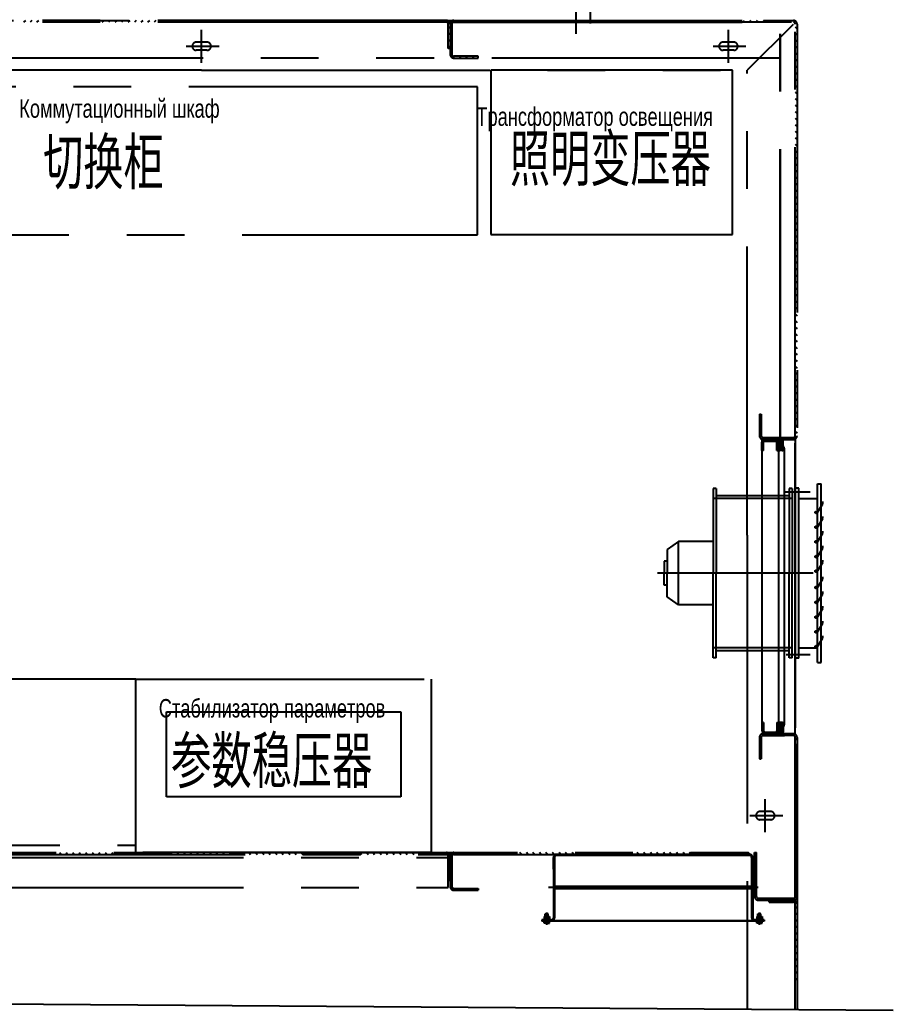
# Model space of a CAD drawing. Header units: millimetres. Extents: x 1934 to 22934, y 25951 to 41379.
# Drawn here: x 13711 to 16077, y 29043 to 31725 of the extents above; entities that cross this region are included whole.
import ezdxf

# ---------------------------------------------------------------- set-up
doc = ezdxf.new("R2010")
doc.units = ezdxf.units.MM
doc.header["$LTSCALE"] = 500
doc.linetypes.add('K', pattern=[2.5, 1.25, -0.25, 0.25, -0.25, 0.25, -0.25])
for name, color, linetype in [('01', 7, 'Continuous'), ('02', 1, 'Continuous'), ('07', 6, 'K')]:
    doc.layers.add(name, color=color, linetype=linetype)
doc.styles.get("Standard").update_dxf_attribs({"font": 'isocp', "width": 0.707, "bigfont": 'intecad.shx'})

# ---------------------------------------------------------------- blocks, each defined once
blk = doc.blocks.new('GDCF')
at = {"layer": '07', "color": 6, "linetype": 'K'}
for p, q in [((45298, 3068.2), (44813.9, 3068.2)), ((44813.9, 3058.2), (44813.9, 3068.2)), ((45298, 3058.2), (44813.9, 3058.2)), ((44854, 3008.2), (44854, 3058.2)), ((44867.9, 3073.2), (44862, 3073.2)), ((44892.7, 3057.5), (44867.9, 3073.2)), ((44907.9, 3073.2), (44902, 3073.2)), ((44932.7, 3057.5), (44907.9, 3073.2)), ((44947.9, 3073.2), (44942, 3073.2)), ((44972.7, 3057.5), (44947.9, 3073.2)), ((44987.9, 3073.2), (44982, 3073.2)), ((45012.7, 3057.5), (44987.9, 3073.2)), ((45026.9, 3073.2), (45021, 3073.2)), ((45051.7, 3057.5), (45026.9, 3073.2)), ((45071.5, 3073.2), (45065.6, 3073.2)), ((45096.3, 3057.5), (45071.5, 3073.2)), ((45111.5, 3073.2), (45105.6, 3073.2)), ((45136.3, 3057.5), (45111.5, 3073.2)), ((45151.5, 3073.2), (45145.6, 3073.2)), ((45176.3, 3057.5), (45151.5, 3073.2)), ((45191.5, 3073.2), (45185.6, 3073.2)), ((45216.3, 3057.5), (45191.5, 3073.2)), ((45231.5, 3073.2), (45225.6, 3073.2)), ((45256.3, 3057.5), (45231.5, 3073.2)), ((45258, 3008.2), (45258, 3058.2)), ((45298, 3058.2), (45298, 3068.2)), ((44836, 3002.3), (44836, 3038.5)), ((45056, 3046.9), (45056, 2625.5)), ((45276, 3002.3), (45276, 3038.5)), ((45286, 3008.2), (44826, 3008.2)), ((44826, 3008.2), (44826, 2998.2)), ((44836, 2971.9), (44836, 3010.5)), ((45286, 3008.2), (45286, 2998.2)), ((45286, 2998.2), (44826, 2998.2)), ((44827, 2990.2), (44827, 2982.2)), ((44827, 2990.2), (45056, 2990.2)), ((44827, 2990.2), (45056, 2990.2)), ((44827, 2982.2), (45056, 2982.2)), ((44846, 2982.2), (44846, 2784.2)), ((44854, 2990.2), (44854, 2776.2)), ((45285, 2990.2), (45056, 2990.2)), ((45285, 2990.2), (45056, 2990.2)), ((45285, 2982.2), (45056, 2982.2)), ((45258, 2990.2), (45258, 2776.2)), ((45266, 2982.2), (45266, 2784.2)), ((45276, 2973.5), (45276, 3004.1)), ((45285, 2990.2), (45285, 2982.2)), ((44827, 2784.2), (44827, 2776.2)), ((44827, 2784.2), (45056, 2784.2)), ((44827, 2776.2), (45056, 2776.2)), ((44970.3, 2776.2), (44970.3, 2682.3)), ((45285, 2784.2), (45056, 2784.2)), ((45285, 2776.2), (45056, 2776.2)), ((45141.6, 2776.2), (45141.6, 2682.3)), ((45285, 2784.2), (45285, 2776.2)), ((45141.6, 2682.3), (44970.3, 2682.3)), ((44970.3, 2682.3), (44991.7, 2650.9)), ((45141.6, 2682.3), (45120.2, 2650.9)), ((44991.7, 2650.9), (45056, 2650.9)), ((45023.8, 2650.9), (45023.8, 2642.9)), ((45023.8, 2642.9), (45056, 2642.9)), ((45120.2, 2650.9), (45056, 2650.9)), ((45088.1, 2642.9), (45056, 2642.9)), ((45088.1, 2650.9), (45088.1, 2642.9))]:
    blk.add_line(p, q, dxfattribs=at)
for centre in [(44891.3, 3054.9), (44931.3, 3054.9), (44971.3, 3054.9), (45011.3, 3054.9), (45050.3, 3054.9), (45095, 3054.9), (45135, 3054.9), (45175, 3054.9), (45215, 3054.9), (45255, 3054.9)]:
    blk.add_circle(centre, 2.89, dxfattribs=at)

msp = doc.modelspace()

# ---------------------------------------------------------------- hatches: boundary and pattern name
at = {"layer": '07', "linetype": 'K', "ltscale": 1.25}
h = msp.add_hatch(dxfattribs=at)
h.set_pattern_fill('ANSI31', color=6, scale=100, angle=90, style=0)
h.set_pattern_definition([(315, (27819.356, 33677.181), (8.838835, 8.838835), [])])
h.paths.add_polyline_path([(14875.476, 29464.662, 0.26794919), (14866.816, 29469.662), (13540.816, 29469.662, 0.26794919), (13532.156, 29464.662)])
h.paths.add_polyline_path([(13535.816, 29459.662, -0.41421356), (13540.816, 29464.662), (13532.156, 29464.662, 0.1316525), (13530.816, 29459.662), (13530.816, 29393.662), (13535.816, 29393.662)])
h.paths.add_polyline_path([(14871.816, 29393.662), (14876.816, 29393.662), (14876.816, 29459.662, 0.1316525), (14875.476, 29464.662), (14866.816, 29464.662, -0.41421356), (14871.816, 29459.662)])
h = msp.add_hatch(dxfattribs=at)
h.set_pattern_fill('ANSI31', color=6, scale=100, angle=90, style=0)
h.set_pattern_definition([(315, (18353.925, 33093.571), (8.838835, 8.838835), [])])
h.paths.add_polyline_path([(15681.816, 29464.662), (15681.816, 29469.662), (14886.816, 29469.662, 0.26794919), (14878.156, 29464.662)])
h.paths.add_polyline_path([(15691.816, 29469.662), (15687.816, 29469.662), (15687.816, 29464.662), (15691.816, 29464.662, -0.41421356), (15696.816, 29459.662), (15696.816, 29393.662), (15701.816, 29393.662), (15701.816, 29459.662, 0.41421356)])
h.paths.add_polyline_path([(15687.816, 29469.662), (15681.816, 29469.662), (15681.816, 29464.662), (15687.816, 29464.662)])
h.paths.add_polyline_path([(14881.816, 29459.662, -0.23606798), (14883.816, 29463.662), (14877.651, 29463.662, 0.10324372), (14876.816, 29459.662), (14876.816, 29377.662, 0.41421356), (14886.816, 29367.662), (14952.816, 29367.662), (14952.816, 29372.662), (14886.816, 29372.662, -0.41421356), (14881.816, 29377.662)])
h = msp.add_hatch(dxfattribs=at)
h.set_pattern_fill('LINE', color=6, scale=30, angle=495, style=0)
h.set_pattern_definition([(135, (22043.0895, 48390.8852), (-2.6516504, -2.6516504), [])])
h.paths.add_polyline_path([(15156.816, 29456.662), (15156.816, 29424.662), (15156.816, 29374.662), (15159.816, 29374.662), (15159.816, 29456.662, -0.41421356), (15164.816, 29461.662), (15688.816, 29461.662, -0.41421356), (15693.816, 29456.662), (15693.816, 29374.662), (15696.816, 29374.662), (15696.816, 29456.662, 0.41421356), (15688.816, 29464.662), (15164.816, 29464.662, 0.41421356)])
h.paths.add_polyline_path([(15156.816, 29292.662, -0.41421356), (15151.816, 29287.662), (15138.816, 29287.662), (15138.816, 29285.566), (15138.816, 29284.662), (15151.816, 29284.662, 0.41421356), (15159.816, 29292.662), (15159.816, 29374.662), (15156.816, 29374.662)])
h.paths.add_polyline_path([(15125.816, 29284.662), (15138.816, 29284.662), (15138.816, 29287.662), (15125.816, 29287.662)])
h.paths.add_polyline_path([(15693.816, 29292.662, 0.41421356), (15701.816, 29284.662), (15714.816, 29284.662), (15714.816, 29287.662), (15701.816, 29287.662, -0.41421356), (15696.816, 29292.662), (15696.816, 29374.662), (15693.816, 29374.662)])
h.paths.add_polyline_path([(15714.816, 29285.566), (15714.816, 29284.662), (15727.816, 29284.662), (15727.816, 29287.662), (15714.816, 29287.662)])

# ---------------------------------------------------------------- linework, layer by layer
at = {"layer": '02', "ltscale": 1.25}
msp.add_line((12350.125, 29069.771), (16077.213, 29042.677), dxfattribs=at)
at = {"layer": '07', "color": 6, "linetype": 'K', "ltscale": 1.25}
for p, q in [((15217.816, 34299.846), (15217.816, 31687.046)), ((15257.216, 31715.446), (15257.216, 32603.337)), ((12600.816, 31723.662), (15806.816, 31723.662)), ((14866.816, 31723.662), (13540.816, 31723.662)), ((14866.816, 31718.662), (13540.816, 31718.662)), ((14866.816, 31718.662), (13540.816, 31718.662)), ((13726.357, 31723.662), (13721.357, 31718.662)), ((13744.035, 31723.662), (13739.035, 31718.662)), ((13761.713, 31723.662), (13756.713, 31718.662)), ((13779.39, 31723.662), (13774.39, 31718.662)), ((13797.068, 31723.662), (13792.068, 31718.662)), ((13814.746, 31723.662), (13809.746, 31718.662)), ((13832.423, 31723.662), (13827.423, 31718.662)), ((13850.101, 31723.662), (13845.101, 31718.662)), ((13867.779, 31723.662), (13862.779, 31718.662)), ((13885.456, 31723.662), (13880.456, 31718.662)), ((13903.134, 31723.662), (13898.134, 31718.662)), ((13920.812, 31723.662), (13915.812, 31718.662)), ((13938.489, 31723.662), (13933.489, 31718.662)), ((13956.167, 31723.662), (13951.167, 31718.662)), ((13973.845, 31723.662), (13968.845, 31718.662)), ((13991.522, 31723.662), (13986.522, 31718.662)), ((14009.2, 31723.662), (14004.2, 31718.662)), ((14026.878, 31723.662), (14021.878, 31718.662)), ((14044.555, 31723.662), (14039.555, 31718.662)), ((14062.233, 31723.662), (14057.233, 31718.662)), ((14079.911, 31723.662), (14074.911, 31718.662)), ((14097.588, 31723.662), (14092.588, 31718.662)), ((14115.266, 31723.662), (14110.266, 31718.662)), ((14132.944, 31723.662), (14127.944, 31718.662)), ((14150.621, 31723.662), (14145.621, 31718.662)), ((14168.299, 31723.662), (14163.299, 31718.662)), ((14185.977, 31723.662), (14180.977, 31718.662)), ((14203.654, 31723.662), (14198.654, 31718.662)), ((14221.332, 31723.662), (14216.332, 31718.662)), ((14239.01, 31723.662), (14234.01, 31718.662)), ((14256.687, 31723.662), (14251.687, 31718.662)), ((14274.365, 31723.662), (14269.365, 31718.662)), ((14292.043, 31723.662), (14287.043, 31718.662)), ((14309.72, 31723.662), (14304.72, 31718.662)), ((14327.398, 31723.662), (14322.398, 31718.662)), ((14345.076, 31723.662), (14340.076, 31718.662)), ((14362.753, 31723.662), (14357.753, 31718.662)), ((14380.431, 31723.662), (14375.431, 31718.662)), ((14398.109, 31723.662), (14393.109, 31718.662)), ((14415.786, 31723.662), (14410.786, 31718.662)), ((14433.464, 31723.662), (14428.464, 31718.662)), ((14451.142, 31723.662), (14446.142, 31718.662)), ((14468.819, 31723.662), (14463.819, 31718.662)), ((14486.497, 31723.662), (14481.497, 31718.662)), ((14504.175, 31723.662), (14499.175, 31718.662)), ((14521.814, 31723.624), (14516.852, 31718.662)), ((14557.208, 31723.662), (14552.208, 31718.662)), ((14574.885, 31723.662), (14569.885, 31718.662)), ((14592.563, 31723.662), (14587.563, 31718.662)), ((14610.241, 31723.662), (14605.241, 31718.662)), ((14627.918, 31723.662), (14622.918, 31718.662)), ((14645.596, 31723.662), (14640.596, 31718.662)), ((14663.274, 31723.662), (14658.274, 31718.662)), ((14680.951, 31723.662), (14675.951, 31718.662)), ((14698.629, 31723.662), (14693.629, 31718.662)), ((14716.307, 31723.662), (14711.307, 31718.662)), ((14733.984, 31723.662), (14728.984, 31718.662)), ((14751.662, 31723.662), (14746.662, 31718.662)), ((14769.34, 31723.662), (14764.34, 31718.662)), ((14787.017, 31723.662), (14782.017, 31718.662)), ((14804.695, 31723.662), (14799.695, 31718.662)), ((14822.373, 31723.662), (14817.373, 31718.662)), ((14840.05, 31723.662), (14835.05, 31718.662)), ((14857.728, 31723.662), (14852.728, 31718.662)), ((14873.147, 31721.403), (14869.575, 31717.832)), ((14871.816, 31647.662), (14871.816, 31713.662)), ((14876.816, 31713.662), (14876.816, 31631.662)), ((14876.816, 31713.662), (14876.816, 31647.662)), ((14878.976, 31719.87), (14882.56, 31716.287)), ((14881.816, 31713.662), (14881.816, 31631.662)), ((14886.816, 31723.662), (15806.816, 31723.662)), ((14886.816, 31718.662), (15806.816, 31718.662)), ((15801.816, 31718.662), (14886.816, 31718.662)), ((14892.862, 31723.662), (14897.862, 31718.662)), ((14910.54, 31723.662), (14915.54, 31718.662)), ((14928.218, 31723.662), (14933.218, 31718.662)), ((14945.895, 31723.662), (14950.895, 31718.662)), ((14963.573, 31723.662), (14968.573, 31718.662)), ((14981.251, 31723.662), (14986.251, 31718.662)), ((14998.928, 31723.662), (15003.928, 31718.662)), ((15016.606, 31723.662), (15021.606, 31718.662)), ((15034.284, 31723.662), (15039.284, 31718.662)), ((15051.961, 31723.662), (15056.961, 31718.662)), ((15069.639, 31723.662), (15074.639, 31718.662)), ((15087.317, 31723.662), (15092.317, 31718.662)), ((15104.994, 31723.662), (15109.994, 31718.662)), ((15122.672, 31723.662), (15127.672, 31718.662)), ((15140.35, 31723.662), (15145.35, 31718.662)), ((15158.027, 31723.662), (15163.027, 31718.662)), ((15175.705, 31723.662), (15180.705, 31718.662)), ((15193.383, 31723.662), (15198.383, 31718.662)), ((15211.06, 31723.662), (15216.06, 31718.662)), ((15228.738, 31723.662), (15233.738, 31718.662)), ((15246.416, 31723.662), (15251.416, 31718.662)), ((15264.093, 31723.662), (15269.093, 31718.662)), ((15281.771, 31723.662), (15286.771, 31718.662)), ((15299.449, 31723.662), (15304.449, 31718.662)), ((15317.126, 31723.662), (15322.126, 31718.662)), ((15334.804, 31723.662), (15339.804, 31718.662)), ((15352.482, 31723.662), (15357.482, 31718.662)), ((15370.159, 31723.662), (15375.159, 31718.662)), ((15387.837, 31723.662), (15392.837, 31718.662)), ((15405.515, 31723.662), (15410.515, 31718.662)), ((15423.192, 31723.662), (15428.192, 31718.662)), ((15440.87, 31723.662), (15445.87, 31718.662)), ((15458.548, 31723.662), (15463.548, 31718.662)), ((15493.903, 31723.662), (15498.903, 31718.662)), ((15511.581, 31723.662), (15516.581, 31718.662)), ((15529.258, 31723.662), (15534.258, 31718.662)), ((15546.936, 31723.662), (15551.936, 31718.662)), ((15564.614, 31723.662), (15569.614, 31718.662)), ((15582.291, 31723.662), (15587.291, 31718.662)), ((15599.969, 31723.662), (15604.969, 31718.662)), ((15617.647, 31723.662), (15622.647, 31718.662)), ((15635.324, 31723.662), (15640.324, 31718.662)), ((15653.002, 31723.662), (15658.002, 31718.662)), ((15670.68, 31723.662), (15675.68, 31718.662)), ((15805.816, 31712.662), (15681.816, 31588.662)), ((15688.357, 31723.662), (15693.357, 31718.662)), ((15706.035, 31723.662), (15711.035, 31718.662)), ((15723.713, 31723.662), (15728.713, 31718.662)), ((15741.39, 31723.662), (15746.39, 31718.662)), ((15759.068, 31723.662), (15764.068, 31718.662)), ((15770.816, 30593.662), (15770.816, 31713.662)), ((15771.816, 30593.662), (15771.816, 31713.662)), ((15776.746, 31723.662), (15781.746, 31718.662)), ((15794.423, 31723.662), (15799.423, 31718.662)), ((15811.816, 30598.662), (15811.816, 31713.662)), ((15816.816, 31713.662), (15816.816, 30598.662)), ((15816.816, 31713.662), (15816.816, 30598.662)), ((14203.816, 31609.071), (14203.816, 31698.253)), ((14876.816, 31707.394), (14871.816, 31702.394)), ((14876.816, 31689.717), (14871.816, 31684.717)), ((14876.816, 31704.353), (14881.816, 31699.353)), ((14876.816, 31686.675), (14881.816, 31681.675)), ((15630.816, 31609.071), (15630.816, 31698.253)), ((15811.816, 31706.27), (15816.816, 31701.27)), ((15811.816, 31688.592), (15816.816, 31683.592)), ((14218.316, 31664.662), (14189.316, 31664.662)), ((14876.816, 31672.039), (14871.816, 31667.039)), ((14876.816, 31668.998), (14881.816, 31663.998)), ((15645.316, 31664.662), (15616.316, 31664.662)), ((15811.816, 31670.914), (15816.816, 31665.914)), ((14162.225, 31653.662), (14251.407, 31653.662)), ((14218.316, 31642.662), (14189.316, 31642.662)), ((14876.816, 31654.361), (14871.816, 31649.361)), ((14876.816, 31647.662), (14871.816, 31647.662)), ((14876.816, 31651.32), (14881.816, 31646.32)), ((14876.816, 31633.642), (14888.796, 31621.662)), ((15589.225, 31653.662), (15678.407, 31653.662)), ((15645.316, 31642.662), (15616.316, 31642.662)), ((15811.816, 31653.237), (15816.816, 31648.237)), ((15811.816, 31635.559), (15816.816, 31630.559)), ((14952.816, 31626.662), (14886.816, 31626.662)), ((14886.816, 31621.662), (14952.816, 31621.662)), ((14901.474, 31626.662), (14906.474, 31621.662)), ((14919.152, 31626.662), (14924.152, 31621.662)), ((14936.829, 31626.662), (14941.829, 31621.662)), ((14952.816, 31621.662), (14952.816, 31626.662)), ((15811.816, 31617.881), (15816.816, 31612.881)), ((14203.316, 31588.662), (12725.816, 31588.662)), ((14203.316, 31588.662), (15681.816, 31588.662)), ((15641.957, 31588.662), (14986.957, 31588.662)), ((14986.957, 31588.662), (14986.957, 31143.662)), ((15641.957, 31143.662), (15641.957, 31588.662)), ((15681.816, 30329.662), (15681.816, 31588.662)), ((15811.816, 31600.204), (15816.816, 31595.204)), ((15811.816, 31582.526), (15816.816, 31577.526)), ((15811.816, 31564.848), (15816.816, 31559.848)), ((14950.792, 31543.292), (12750.792, 31543.292)), ((14950.792, 31143.292), (14950.792, 31543.292)), ((15811.816, 31547.171), (15816.816, 31542.171)), ((15811.816, 31529.493), (15816.816, 31524.493)), ((15811.816, 31511.815), (15816.816, 31506.815)), ((15811.816, 31494.138), (15816.816, 31489.138)), ((15811.816, 31476.46), (15816.816, 31471.46)), ((15811.816, 31458.782), (15816.816, 31453.782)), ((15811.816, 31441.105), (15816.816, 31436.105)), ((15811.816, 31423.427), (15816.816, 31418.427)), ((15811.816, 31405.749), (15816.816, 31400.749)), ((15811.816, 31388.072), (15816.816, 31383.072)), ((15811.816, 31370.394), (15816.816, 31365.394)), ((15811.816, 31352.716), (15816.816, 31347.716)), ((15811.816, 31335.039), (15816.816, 31330.039)), ((15811.816, 31317.361), (15816.816, 31312.361)), ((15811.816, 31299.683), (15816.816, 31294.683)), ((15811.816, 31282.005), (15816.816, 31277.005)), ((15811.816, 31264.328), (15816.816, 31259.328)), ((15811.816, 31246.65), (15816.816, 31241.65)), ((15811.816, 31228.972), (15816.816, 31223.972)), ((15811.816, 31211.295), (15816.816, 31206.295)), ((15811.816, 31193.617), (15816.816, 31188.617)), ((15811.816, 31175.939), (15816.816, 31170.939)), ((15811.816, 31158.262), (15816.816, 31153.262)), ((12750.792, 31143.292), (14950.792, 31143.292)), ((14986.957, 31143.662), (15641.957, 31143.662)), ((15811.816, 31140.584), (15816.816, 31135.584)), ((15811.816, 31122.906), (15816.816, 31117.906)), ((15811.816, 31105.229), (15816.816, 31100.229)), ((15811.816, 31087.551), (15816.816, 31082.551)), ((15811.816, 31069.873), (15816.816, 31064.873)), ((15811.816, 31052.196), (15816.816, 31047.196)), ((15811.816, 31034.518), (15816.816, 31029.518)), ((15811.816, 31016.84), (15816.816, 31011.84)), ((15811.816, 30999.163), (15816.816, 30994.163)), ((15811.816, 30981.485), (15816.816, 30976.485)), ((15811.816, 30963.807), (15816.816, 30958.807)), ((15811.816, 30946.13), (15816.816, 30941.13)), ((15811.816, 30928.452), (15816.816, 30923.452)), ((15811.816, 30910.774), (15816.816, 30905.774)), ((15811.816, 30893.097), (15816.816, 30888.097)), ((15811.816, 30875.419), (15816.816, 30870.419)), ((15811.816, 30857.741), (15816.816, 30852.741)), ((15811.816, 30840.064), (15816.816, 30835.064)), ((15811.816, 30822.386), (15816.816, 30817.386)), ((15811.816, 30804.708), (15816.816, 30799.708)), ((15811.816, 30787.031), (15816.816, 30782.031)), ((15811.816, 30769.353), (15816.816, 30764.353)), ((15811.816, 30751.675), (15816.816, 30746.675)), ((15811.816, 30733.998), (15816.816, 30728.998)), ((15811.816, 30716.32), (15816.816, 30711.32)), ((15811.816, 30698.642), (15816.816, 30693.642)), ((15811.816, 30680.965), (15816.816, 30675.965)), ((15811.816, 30663.287), (15816.816, 30658.287)), ((15714.816, 30656.662), (15719.816, 30656.662)), ((15714.816, 30656.662), (15714.816, 30598.662)), ((15714.816, 30654.221), (15719.816, 30649.221)), ((15714.816, 30636.543), (15719.816, 30631.543)), ((15719.816, 30656.662), (15719.816, 30598.662)), ((15811.816, 30645.609), (15816.816, 30640.609)), ((15714.816, 30618.866), (15719.816, 30613.866)), ((15811.816, 30627.932), (15816.816, 30622.932)), ((15811.816, 30610.254), (15816.816, 30605.254)), ((15714.816, 30601.188), (15717.715, 30598.288)), ((15721.816, 30588.662), (15721.816, 29791.662)), ((15726.316, 30578.467), (15721.994, 30582.789)), ((15724.816, 30593.662), (15806.816, 30593.662)), ((15724.816, 30588.662), (15806.816, 30588.662)), ((15729.601, 30584.162), (15725.916, 30587.847)), ((15729.316, 30588.662), (15759.316, 30588.662)), ((15729.316, 30584.162), (15759.316, 30584.162)), ((15738.582, 30584.162), (15734.082, 30588.662)), ((15740.019, 30593.662), (15745.019, 30588.662)), ((15740.816, 30588.662), (15806.816, 30588.662)), ((15747.562, 30584.162), (15743.062, 30588.662)), ((15756.542, 30584.162), (15752.042, 30588.662)), ((15757.697, 30593.662), (15762.697, 30588.662)), ((15766.552, 30583.132), (15761.286, 30588.399)), ((15766.816, 30588.662), (15766.816, 29791.662)), ((15766.816, 30558.662), (15766.816, 30584.683)), ((15768.841, 30586.486), (15767.045, 30584.69)), ((15768.841, 30581.547), (15767.045, 30583.343)), ((15768.841, 30586.486), (15767.628, 30587.698)), ((15771.31, 30588.955), (15769.514, 30587.159)), ((15771.31, 30584.016), (15769.514, 30585.812)), ((15771.31, 30584.016), (15769.514, 30582.22)), ((15771.31, 30588.955), (15770.189, 30590.077)), ((15771.816, 30566.662), (15771.816, 30585.065)), ((15773.034, 30590.679), (15771.984, 30589.629)), ((15773.78, 30586.486), (15771.984, 30588.282)), ((15773.78, 30586.486), (15773.256, 30585.962)), ((15773.816, 30566.662), (15773.816, 30585.065)), ((15776.249, 30588.955), (15774.453, 30587.159)), ((15776.249, 30584.016), (15774.453, 30585.812)), ((15776.249, 30584.016), (15774.453, 30582.22)), ((15776.249, 30588.955), (15774.893, 30590.312)), ((15775.375, 30593.662), (15780.375, 30588.662)), ((15778.445, 30586.76), (15776.923, 30588.282)), ((15778.58, 30586.347), (15776.923, 30584.69)), ((15778.719, 30581.547), (15776.923, 30583.343)), ((15778.816, 30571.543), (15778.816, 30584.683)), ((15793.052, 30593.662), (15798.052, 30588.662)), ((15805.816, 30588.662), (15811.816, 30588.662)), ((15809.767, 30594.626), (15813.323, 30591.069)), ((15811.816, 30588.662), (15811.816, 29801.662)), ((15721.816, 30558.662), (15721.816, 30581.162)), ((15726.316, 30569.487), (15721.816, 30573.987)), ((15726.316, 30560.507), (15721.816, 30565.007)), ((15726.316, 30558.662), (15721.816, 30558.662)), ((15726.316, 30558.662), (15726.316, 30581.162)), ((15762.316, 30558.662), (15762.316, 30581.162)), ((15766.816, 30573.888), (15762.316, 30578.388)), ((15766.816, 30564.908), (15762.316, 30569.408)), ((15764.082, 30558.662), (15762.316, 30560.428)), ((15762.316, 30558.662), (15766.816, 30558.662)), ((15768.841, 30581.547), (15767.045, 30579.751)), ((15768.841, 30576.607), (15767.045, 30578.404)), ((15768.841, 30576.607), (15767.045, 30574.811)), ((15768.841, 30571.668), (15767.045, 30573.464)), ((15768.841, 30571.668), (15767.045, 30569.872)), ((15768.841, 30566.729), (15767.045, 30568.525)), ((15768.841, 30566.729), (15767.045, 30564.933)), ((15768.841, 30561.79), (15767.045, 30563.586)), ((15768.841, 30561.79), (15767.216, 30560.165)), ((15771.31, 30579.077), (15769.514, 30580.873)), ((15771.31, 30579.077), (15769.514, 30577.281)), ((15771.31, 30574.138), (15769.514, 30575.934)), ((15771.31, 30574.138), (15769.514, 30572.342)), ((15771.31, 30569.199), (15769.514, 30570.995)), ((15771.31, 30569.199), (15769.514, 30567.403)), ((15771.31, 30564.26), (15769.514, 30566.056)), ((15771.31, 30564.26), (15769.514, 30562.464)), ((15771.31, 30559.32), (15769.514, 30561.117)), ((15776.326, 30558.662), (15769.816, 30558.662)), ((15771.31, 30559.32), (15770.652, 30558.662)), ((15772.216, 30565.165), (15771.984, 30564.933)), ((15773.78, 30561.79), (15771.984, 30563.586)), ((15773.78, 30561.79), (15771.984, 30559.994)), ((15776.249, 30579.077), (15774.453, 30580.873)), ((15776.249, 30579.077), (15774.453, 30577.281)), ((15776.249, 30574.138), (15774.453, 30575.934)), ((15776.249, 30574.138), (15774.453, 30572.342)), ((15776.249, 30569.199), (15774.453, 30570.995)), ((15776.249, 30569.199), (15774.453, 30567.403)), ((15774.847, 30565.662), (15774.453, 30566.056)), ((15775.652, 30563.662), (15774.453, 30562.464)), ((15776.249, 30559.32), (15774.453, 30561.117)), ((15774.816, 30565.662), (15776.281, 30565.662)), ((15774.816, 30563.662), (15776.281, 30563.662)), ((15776.249, 30559.32), (15775.591, 30558.662)), ((15778.719, 30581.547), (15776.923, 30579.751)), ((15778.719, 30576.607), (15776.923, 30578.404)), ((15778.719, 30576.607), (15776.923, 30574.811)), ((15778.719, 30571.668), (15776.923, 30573.464)), ((15778.719, 30571.668), (15776.923, 30569.872)), ((15778.083, 30567.365), (15776.923, 30568.525)), ((15778.719, 30561.79), (15776.923, 30563.586)), ((15778.719, 30561.79), (15776.923, 30559.994)), ((15778.719, 30566.729), (15777.149, 30565.159)), ((15778.719, 30566.729), (15778.083, 30567.365)), ((15780.728, 30568.738), (15779.393, 30567.403)), ((15781.189, 30564.26), (15779.393, 30566.056)), ((15781.189, 30564.26), (15779.393, 30562.464)), ((15780.322, 30560.187), (15779.393, 30561.117)), ((15782.285, 30565.356), (15781.862, 30564.933)), ((15782.165, 30563.283), (15781.862, 30563.586)), ((15782.326, 29815.662), (15782.326, 30564.662)), ((15811.816, 29801.662), (15811.816, 30578.662)), ((15681.816, 30329.662), (15681.816, 29335.662)), ((14025.816, 29939.662), (12725.816, 29939.662)), ((14025.816, 29469.662), (14025.816, 29939.662)), ((14025.816, 29939.662), (14825.816, 29939.662)), ((14025.816, 29489.662), (14025.816, 29939.662)), ((14825.816, 29939.662), (14825.816, 29469.662)), ((14108.776, 29620.961), (14108.776, 29850.961)), ((14108.776, 29850.961), (14743.776, 29850.961)), ((14743.776, 29850.961), (14743.776, 29620.961)), ((15811.816, 29790.322), (15811.816, 29836.662)), ((15726.316, 29821.662), (15721.816, 29821.662)), ((15721.816, 29821.662), (15721.816, 29799.162)), ((15726.316, 29819.817), (15721.816, 29815.317)), ((15726.316, 29810.837), (15721.816, 29806.337)), ((15726.316, 29821.662), (15726.316, 29799.162)), ((15762.316, 29821.662), (15766.816, 29821.662)), ((15762.316, 29821.662), (15762.316, 29799.162)), ((15764.082, 29821.662), (15762.316, 29819.896)), ((15766.816, 29815.416), (15762.316, 29810.916)), ((15766.816, 29806.436), (15762.316, 29801.936)), ((15766.816, 29821.662), (15766.816, 29795.641)), ((15768.841, 29818.534), (15767.045, 29816.738)), ((15768.841, 29813.595), (15767.045, 29815.391)), ((15768.841, 29813.595), (15767.045, 29811.799)), ((15768.841, 29808.656), (15767.045, 29810.452)), ((15768.841, 29808.656), (15767.045, 29806.86)), ((15768.841, 29803.717), (15767.045, 29805.513)), ((15768.841, 29803.717), (15767.045, 29801.921)), ((15768.841, 29818.534), (15767.216, 29820.159)), ((15771.31, 29821.004), (15769.514, 29819.208)), ((15771.31, 29816.064), (15769.514, 29817.861)), ((15771.31, 29816.064), (15769.514, 29814.268)), ((15771.31, 29811.125), (15769.514, 29812.921)), ((15771.31, 29811.125), (15769.514, 29809.329)), ((15771.31, 29806.186), (15769.514, 29807.982)), ((15771.31, 29806.186), (15769.514, 29804.39)), ((15776.326, 29821.662), (15769.816, 29821.662)), ((15771.31, 29821.004), (15770.652, 29821.662)), ((15771.816, 29813.662), (15771.816, 29795.259)), ((15773.78, 29818.534), (15771.984, 29820.33)), ((15773.78, 29818.534), (15771.984, 29816.738)), ((15772.216, 29815.159), (15771.984, 29815.391)), ((15773.816, 29813.662), (15773.816, 29795.259)), ((15776.249, 29821.004), (15774.453, 29819.208)), ((15775.652, 29816.662), (15774.453, 29817.861)), ((15774.847, 29814.662), (15774.453, 29814.268)), ((15776.249, 29811.125), (15774.453, 29812.921)), ((15776.249, 29811.125), (15774.453, 29809.329)), ((15776.249, 29806.186), (15774.453, 29807.982)), ((15776.249, 29806.186), (15774.453, 29804.39)), ((15774.816, 29816.662), (15776.281, 29816.662)), ((15774.816, 29814.662), (15776.281, 29814.662)), ((15776.249, 29821.004), (15775.591, 29821.662)), ((15778.719, 29818.534), (15776.923, 29820.33)), ((15778.719, 29818.534), (15776.923, 29816.738)), ((15778.083, 29812.959), (15776.923, 29811.799)), ((15778.719, 29808.656), (15776.923, 29810.452)), ((15778.719, 29808.656), (15776.923, 29806.86)), ((15778.719, 29803.717), (15776.923, 29805.513)), ((15778.719, 29803.717), (15776.923, 29801.921)), ((15778.719, 29813.595), (15777.149, 29815.165)), ((15778.719, 29813.595), (15778.083, 29812.959)), ((15778.816, 29808.781), (15778.816, 29795.641)), ((15780.322, 29820.137), (15779.393, 29819.208)), ((15781.189, 29816.064), (15779.393, 29817.861)), ((15781.189, 29816.064), (15779.393, 29814.268)), ((15780.728, 29811.586), (15779.393, 29812.921)), ((15782.165, 29817.041), (15781.862, 29816.738)), ((15782.285, 29814.968), (15781.862, 29815.391)), ((15714.816, 29781.662), (15714.816, 29723.662)), ((15716.16, 29786.671), (15719.963, 29782.868)), ((15719.816, 29781.662), (15719.816, 29723.662)), ((15726.316, 29801.857), (15721.994, 29797.535)), ((15806.816, 29791.662), (15724.816, 29791.662)), ((15724.816, 29791.662), (15782.816, 29791.662)), ((15806.816, 29786.662), (15724.816, 29786.662)), ((15724.816, 29786.662), (15782.816, 29786.662)), ((15729.601, 29796.162), (15725.916, 29792.477)), ((15728.847, 29791.662), (15733.847, 29786.662)), ((15729.316, 29796.162), (15759.316, 29796.162)), ((15729.316, 29791.662), (15759.316, 29791.662)), ((15738.582, 29796.162), (15734.082, 29791.662)), ((15740.816, 29791.662), (15806.816, 29791.662)), ((15747.562, 29796.162), (15743.062, 29791.662)), ((15746.524, 29791.662), (15751.524, 29786.662)), ((15756.542, 29796.162), (15752.042, 29791.662)), ((15766.552, 29797.192), (15761.286, 29791.925)), ((15764.702, 29791.162), (15769.202, 29786.662)), ((15768.841, 29798.777), (15767.045, 29800.574)), ((15768.841, 29798.777), (15767.045, 29796.981)), ((15768.841, 29793.838), (15767.045, 29795.634)), ((15768.841, 29793.838), (15767.628, 29792.626)), ((15771.31, 29801.247), (15769.514, 29803.043)), ((15771.31, 29801.247), (15769.514, 29799.451)), ((15771.31, 29796.308), (15769.514, 29798.104)), ((15771.31, 29796.308), (15769.514, 29794.512)), ((15771.31, 29791.369), (15769.514, 29793.165)), ((15771.31, 29791.369), (15770.189, 29790.247)), ((15773.78, 29793.838), (15771.984, 29792.042)), ((15773.034, 29789.645), (15771.984, 29790.695)), ((15773.78, 29793.838), (15773.256, 29794.362)), ((15776.249, 29801.247), (15774.453, 29803.043)), ((15776.249, 29801.247), (15774.453, 29799.451)), ((15776.249, 29796.308), (15774.453, 29798.104)), ((15776.249, 29796.308), (15774.453, 29794.512)), ((15776.249, 29791.369), (15774.453, 29793.165)), ((15776.249, 29791.369), (15774.893, 29790.012)), ((15778.719, 29798.777), (15776.923, 29800.574)), ((15778.719, 29798.777), (15776.923, 29796.981)), ((15778.58, 29793.977), (15776.923, 29795.634)), ((15778.445, 29793.564), (15776.923, 29792.042)), ((15781.88, 29791.662), (15786.88, 29786.662)), ((15799.557, 29791.662), (15804.557, 29786.662)), ((15811.816, 29350.662), (15811.816, 29781.662)), ((15811.816, 29779.404), (15816.816, 29774.404)), ((15816.816, 29781.662), (15816.816, 29044.57)), ((15714.816, 29770.338), (15719.816, 29765.338)), ((15714.816, 29752.66), (15719.816, 29747.66)), ((15811.816, 29350.662), (15811.816, 29764.162)), ((15811.816, 29761.726), (15816.816, 29756.726)), ((15816.816, 29345.662), (15816.816, 29764.162)), ((15714.816, 29734.982), (15719.816, 29729.982)), ((15714.816, 29723.662), (15719.816, 29723.662)), ((15811.816, 29744.048), (15816.816, 29739.048)), ((15811.816, 29726.371), (15816.816, 29721.371)), ((15811.816, 29708.693), (15816.816, 29703.693)), ((15811.816, 29691.015), (15816.816, 29686.015)), ((15811.816, 29673.338), (15816.816, 29668.338)), ((15811.816, 29655.66), (15816.816, 29650.66)), ((14743.776, 29620.961), (14108.776, 29620.961)), ((15811.816, 29637.982), (15816.816, 29632.982)), ((15811.816, 29620.305), (15816.816, 29615.305)), ((15730.816, 29525.071), (15730.816, 29614.253)), ((15811.816, 29602.627), (15816.816, 29597.627)), ((15689.225, 29569.662), (15778.407, 29569.662)), ((15745.316, 29580.662), (15716.316, 29580.662)), ((15811.816, 29584.949), (15816.816, 29579.949)), ((15811.816, 29567.272), (15816.816, 29562.272)), ((15745.316, 29558.662), (15716.316, 29558.662)), ((15811.816, 29549.594), (15816.816, 29544.594)), ((15811.816, 29531.916), (15816.816, 29526.916)), ((15811.816, 29514.239), (15816.816, 29509.239)), ((12725.816, 29489.662), (14025.816, 29489.662)), ((15811.816, 29496.561), (15816.816, 29491.561)), ((12715.816, 29469.662), (15691.816, 29469.662)), ((13535.816, 29456.662), (14871.816, 29456.662)), ((13540.816, 29464.662), (14866.816, 29464.662)), ((14825.816, 29469.662), (14025.816, 29469.662)), ((14871.816, 29374.662), (14871.816, 29459.662)), ((14876.816, 29393.662), (14876.816, 29459.662)), ((14876.816, 29459.662), (14876.816, 29377.662)), ((14881.816, 29459.662), (14881.816, 29377.662)), ((14886.816, 29464.662), (15691.816, 29464.662)), ((15156.816, 29456.662), (15156.816, 29292.662)), ((15156.816, 29424.662), (15156.816, 29456.662)), ((15159.816, 29456.662), (15159.816, 29292.662)), ((15688.816, 29464.662), (15164.816, 29464.662)), ((15688.816, 29461.662), (15164.816, 29461.662)), ((15693.816, 29456.662), (15693.816, 29292.662)), ((15696.816, 29456.662), (15696.816, 29292.662)), ((15701.816, 29469.662), (15706.816, 29469.662)), ((15701.816, 29350.662), (15701.816, 29469.662)), ((15701.816, 29465.14), (15706.816, 29460.14)), ((15706.816, 29350.662), (15706.816, 29469.662)), ((15811.816, 29478.883), (15813.213, 29477.486)), ((15701.816, 29447.462), (15706.816, 29442.462)), ((15701.816, 29429.784), (15706.816, 29424.784)), ((15814.781, 29440.563), (15816.816, 29438.528)), ((15701.816, 29412.107), (15706.816, 29407.107)), ((15811.816, 29425.85), (15816.816, 29420.85)), ((15811.816, 29408.173), (15816.816, 29403.173)), ((13535.816, 29374.662), (14871.816, 29374.662)), ((14876.816, 29393.662), (14871.816, 29393.662)), ((15711.178, 29374.662), (15143.465, 29374.662)), ((15693.816, 29377.662), (15159.816, 29377.662)), ((15696.816, 29393.662), (15701.816, 29393.662)), ((15701.816, 29394.429), (15706.816, 29389.429)), ((15701.816, 29376.751), (15706.816, 29371.751)), ((15811.816, 29390.495), (15816.816, 29385.495)), ((14886.816, 29372.662), (14952.816, 29372.662)), ((14886.816, 29367.662), (14952.816, 29367.662)), ((14952.816, 29372.662), (14952.816, 29367.662)), ((15693.816, 29371.662), (15159.816, 29371.662)), ((15701.816, 29359.073), (15706.816, 29354.073)), ((15811.816, 29372.817), (15816.816, 29367.817)), ((15811.816, 29355.14), (15816.803, 29350.153)), ((15681.816, 29335.662), (15681.816, 29045.662)), ((15806.816, 29345.662), (15711.816, 29345.662)), ((15711.816, 29345.662), (15782.816, 29345.662)), ((15806.816, 29340.662), (15711.816, 29340.662)), ((15711.816, 29340.662), (15782.816, 29340.662)), ((15715.227, 29345.662), (15720.227, 29340.662)), ((15732.905, 29345.662), (15737.905, 29340.662)), ((15740.816, 29335.662), (15740.816, 29340.662)), ((15740.816, 29340.662), (15806.816, 29340.662)), ((15745.097, 29340.662), (15740.816, 29336.381)), ((15740.816, 29335.662), (15806.816, 29335.662)), ((15750.583, 29345.662), (15755.583, 29340.662)), ((15762.775, 29340.662), (15757.775, 29335.662)), ((15768.26, 29345.662), (15773.26, 29340.662)), ((15780.452, 29340.662), (15775.452, 29335.662)), ((15785.938, 29345.662), (15790.938, 29340.662)), ((15798.13, 29340.662), (15793.13, 29335.662)), ((15803.616, 29345.662), (15808.477, 29340.801)), ((15813.365, 29338.219), (15809.811, 29334.666)), ((15811.816, 29044.607), (15811.816, 29330.662)), ((15816.816, 29323.993), (15811.816, 29318.993)), ((15816.816, 29345.662), (15816.816, 29044.57)), ((15138.816, 29296.562), (15131.626, 29296.562)), ((15131.626, 29296.562), (15131.626, 29289.762)), ((15134.816, 29303.662), (15138.816, 29303.662)), ((15134.816, 29296.562), (15134.816, 29303.662)), ((15134.816, 29296.562), (15134.816, 29289.762)), ((15135.816, 29303.662), (15135.816, 29296.562)), ((15138.816, 29274.197), (15138.816, 29307.211)), ((15138.816, 29275.297), (15138.816, 29307.211)), ((15142.816, 29303.662), (15138.816, 29303.662)), ((15138.816, 29297.614), (15138.816, 29288.71)), ((15138.816, 29296.562), (15146.006, 29296.562)), ((15141.816, 29303.662), (15141.816, 29296.562)), ((15142.816, 29296.562), (15142.816, 29303.662)), ((15142.816, 29296.562), (15142.816, 29289.762)), ((15146.006, 29296.562), (15146.006, 29289.762)), ((15707.626, 29296.562), (15707.626, 29289.762)), ((15714.816, 29296.562), (15707.626, 29296.562)), ((15710.816, 29303.662), (15714.816, 29303.662)), ((15710.816, 29296.562), (15710.816, 29303.662)), ((15710.816, 29296.562), (15710.816, 29289.762)), ((15711.816, 29303.662), (15711.816, 29296.562)), ((15714.816, 29274.197), (15714.816, 29307.211)), ((15718.816, 29303.662), (15714.816, 29303.662)), ((15714.816, 29297.614), (15714.816, 29288.71)), ((15714.816, 29296.562), (15722.006, 29296.562)), ((15717.816, 29303.662), (15717.816, 29296.562)), ((15718.816, 29296.562), (15718.816, 29303.662)), ((15718.816, 29296.562), (15718.816, 29289.762)), ((15722.006, 29296.562), (15722.006, 29289.762)), ((15816.816, 29306.315), (15811.816, 29301.315)), ((15151.816, 29287.662), (15125.816, 29287.662)), ((15125.816, 29287.662), (15125.816, 29283.662)), ((15727.816, 29284.662), (15125.816, 29284.662)), ((15151.816, 29284.662), (15125.816, 29284.662)), ((15727.816, 29283.662), (15125.816, 29283.662)), ((15131.626, 29289.762), (15138.816, 29289.762)), ((15131.626, 29283.662), (15138.816, 29283.662)), ((15131.626, 29278.362), (15131.626, 29283.662)), ((15138.816, 29278.362), (15131.626, 29278.362)), ((15138.816, 29289.762), (15132.666, 29289.762)), ((15132.666, 29289.762), (15132.666, 29287.662)), ((15132.666, 29287.662), (15138.816, 29287.662)), ((15134.816, 29283.662), (15134.816, 29278.362)), ((15138.816, 29287.662), (15137.603, 29289.762)), ((15138.816, 29291.859), (15138.816, 29285.566)), ((15146.006, 29289.762), (15138.816, 29289.762)), ((15138.816, 29289.762), (15140.028, 29287.662)), ((15138.816, 29289.762), (15144.966, 29289.762)), ((15144.966, 29287.662), (15138.816, 29287.662)), ((15146.006, 29283.662), (15138.816, 29283.662)), ((15138.816, 29278.362), (15146.006, 29278.362)), ((15142.816, 29283.662), (15142.816, 29278.362)), ((15144.966, 29289.762), (15144.966, 29287.662)), ((15146.006, 29278.362), (15146.006, 29283.662)), ((15727.816, 29287.662), (15701.816, 29287.662)), ((15727.816, 29284.662), (15701.816, 29284.662)), ((15707.626, 29289.762), (15714.816, 29289.762)), ((15707.626, 29283.662), (15714.816, 29283.662)), ((15707.626, 29278.362), (15707.626, 29283.662)), ((15714.816, 29278.362), (15707.626, 29278.362)), ((15714.816, 29289.762), (15708.666, 29289.762)), ((15708.666, 29289.762), (15708.666, 29287.662)), ((15708.666, 29287.662), (15714.816, 29287.662)), ((15710.816, 29283.662), (15710.816, 29278.362)), ((15714.816, 29289.762), (15713.603, 29287.662)), ((15714.816, 29291.859), (15714.816, 29285.566)), ((15714.816, 29289.762), (15720.966, 29289.762)), ((15714.816, 29287.662), (15716.028, 29289.762)), ((15722.006, 29289.762), (15714.816, 29289.762)), ((15720.966, 29287.662), (15714.816, 29287.662)), ((15718.816, 29287.412), (15714.816, 29287.412)), ((15722.006, 29283.662), (15714.816, 29283.662)), ((15714.816, 29278.362), (15722.006, 29278.362)), ((15718.816, 29283.662), (15718.816, 29278.362)), ((15720.966, 29289.762), (15720.966, 29287.662)), ((15722.006, 29278.362), (15722.006, 29283.662)), ((15727.816, 29287.662), (15727.816, 29283.662)), ((15816.816, 29288.637), (15811.816, 29283.637)), ((15816.816, 29270.96), (15811.816, 29265.96)), ((15816.816, 29253.282), (15811.816, 29248.282)), ((15816.816, 29235.604), (15811.816, 29230.604)), ((15816.816, 29217.927), (15811.816, 29212.927)), ((15816.816, 29200.249), (15811.816, 29195.249)), ((15816.816, 29182.571), (15811.816, 29177.571)), ((15816.816, 29164.894), (15811.816, 29159.894)), ((15816.816, 29147.216), (15811.816, 29142.216)), ((15816.816, 29129.538), (15811.816, 29124.538))]:
    msp.add_line(p, q, dxfattribs=at)
at = {"layer": '07', "ltscale": 1.25}
msp.add_line((15770.816, 31621.662), (12595.816, 31621.662), dxfattribs=at)
at = {"layer": '07', "color": 6, "linetype": 'K', "ltscale": 1.25}
for centre, radius, start, end in [((14866.816, 31713.662), 10, 0, 90), ((14866.816, 31713.662), 5, 0, 90), ((14886.816, 31713.662), 10, 90, 180), ((14886.816, 31713.662), 5, 90, 180), ((15806.816, 31713.662), 10, 0, 90), ((15806.816, 31713.662), 5, 0, 90), ((14189.316, 31653.662), 11, 90, 270), ((14218.316, 31653.662), 11, 270, 90), ((15616.316, 31653.662), 11, 90, 270), ((15645.316, 31653.662), 11, 270, 90), ((14886.816, 31631.662), 10, 180, 270), ((14886.816, 31631.662), 5, 180, 270), ((15724.816, 30598.662), 10, 180, 270), ((15724.816, 30598.662), 5, 180, 270), ((15729.316, 30581.162), 7.5, 90, 180), ((15729.316, 30581.162), 3, 90, 180), ((15729.316, 30581.162), 3, 90, 180), ((15759.316, 30581.162), 7.5, 0, 90), ((15759.316, 30581.162), 3, 0, 90), ((15759.316, 30581.162), 3, 0, 90), ((15772.816, 30584.683), 6, 0, 180), ((15772.816, 30585.065), 1, 0, 180), ((15806.816, 30598.662), 5, 270, 0), ((15806.816, 30598.662), 10, 270, 0), ((15769.816, 30561.662), 3, 180, 270), ((15769.816, 30561.662), 3, 180, 270), ((15774.816, 30566.662), 3, 180, 270), ((15774.816, 30566.662), 1, 180, 270), ((15776.281, 30564.662), 1, 270, 90), ((15776.326, 30564.662), 6, 270, 54.050975), ((15781.316, 30571.543), 2.5, 180, 234.050975), ((15769.816, 29818.662), 3, 90, 180), ((15769.816, 29818.662), 3, 90, 180), ((15774.816, 29813.662), 3, 90, 180), ((15774.816, 29813.662), 1, 90, 180), ((15776.281, 29815.662), 1, 270, 90), ((15776.326, 29815.662), 6, 305.949025, 90), ((15781.316, 29808.781), 2.5, 125.949025, 180), ((15724.816, 29781.662), 10, 90, 180), ((15724.816, 29781.662), 5, 90, 180), ((15729.316, 29799.162), 7.5, 180, 270), ((15729.316, 29799.162), 3, 180, 270), ((15729.316, 29799.162), 3, 180, 270), ((15759.316, 29799.162), 3, 270, 0), ((15759.316, 29799.162), 3, 270, 0), ((15759.316, 29799.162), 7.5, 270, 0), ((15772.816, 29795.641), 6, 180, 0), ((15772.816, 29795.259), 1, 180, 0), ((15806.816, 29781.662), 10, 0, 90), ((15806.816, 29781.662), 5, 0, 90), ((15716.316, 29569.662), 11, 90, 270), ((15745.316, 29569.662), 11, 270, 90), ((14866.816, 29459.662), 10, 0, 90), ((14866.816, 29459.662), 5, 0, 90), ((14886.816, 29459.662), 10, 90, 180), ((14886.816, 29459.662), 5, 90, 180), ((15164.816, 29456.662), 8, 90, 180), ((15164.816, 29456.662), 5, 90, 180), ((15688.816, 29456.662), 8, 0, 90), ((15688.816, 29456.662), 5, 0, 90), ((14886.816, 29377.662), 10, 180, 270), ((14886.816, 29377.662), 5, 180, 270), ((15711.816, 29350.662), 10, 180, 270), ((15711.816, 29350.662), 5, 180, 270), ((15806.816, 29350.662), 5, 270, 0), ((15806.816, 29350.662), 10, 270, 0), ((15806.816, 29330.662), 10, 0, 90), ((15806.816, 29330.662), 5, 0, 90), ((15151.816, 29292.662), 8, 270, 0), ((15151.816, 29292.662), 5, 270, 0), ((15701.816, 29292.662), 8, 180, 270), ((15701.816, 29292.662), 5, 180, 270)]:
    msp.add_arc(centre, radius, start, end, dxfattribs=at)

# ---------------------------------------------------------------- block references
at = {"layer": '01', "ltscale": 1.25, "rotation": 270}
msp.add_blockref('GDCF', (12813.654, 75282.339), dxfattribs=at)

# ---------------------------------------------------------------- texts
at = {"layer": '02', "char_height": 50, "attachment_point": 1}
for s, insert in [('{\\fArial|b0|i0|c204|p34;\\C6;Коммутационный шкаф}', (13709.833, 31510.037)), ('{\\fArial|b0|i0|c204|p34;\\C6;Трансформатор освещения}', (14948.222, 31488.077)), ('{\\fArial|b0|i0|c204|p34;\\C6;Стабилизатор параметров}', (14087.735, 29885.475))]:
    msp.add_mtext(s, dxfattribs=dict(at, insert=insert))
at = {"layer": '07', "color": 6, "linetype": 'K', "ltscale": 1.25, "width": 0.707}
for s, p in [('切换柜', (13774.302, 31266.109)), ('照明变压器', (15038.782, 31275.181)), ('参数稳压器', (14121.711, 29644.465))]:
    msp.add_text(s, height=140, dxfattribs=at).set_placement(p)

doc.saveas('drawing.dxf')
